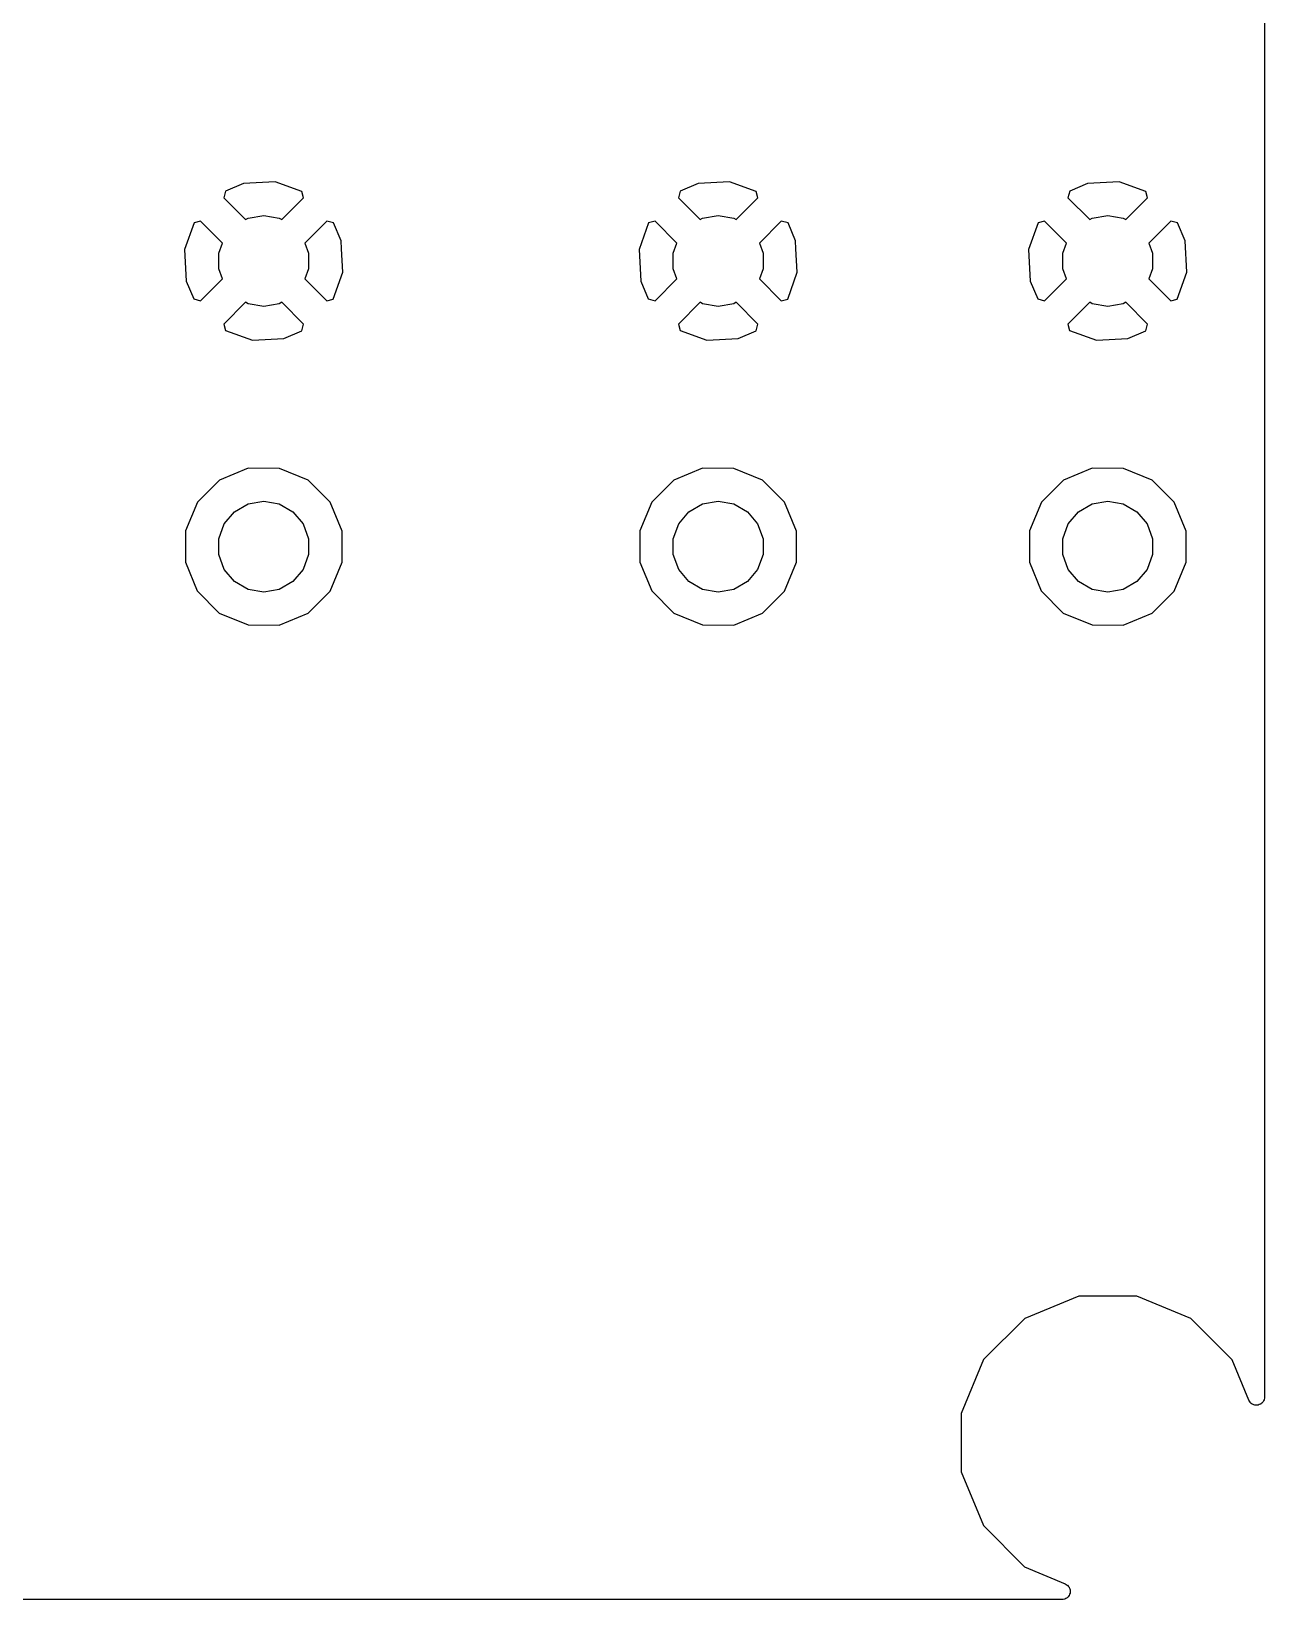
# Model space of a CAD drawing. Extents: x 150.6 to 199.4, y -149.4 to -50.6.
# Drawn here: x 180.42 to 199.42, y -149.42 to -125.26 of the extents above; entities that cross this region are included whole.
import ezdxf

# ---------------------------------------------------------------- set-up
doc = ezdxf.new("R2010")
doc.units = 0
doc.header["$MEASUREMENT"] = 0
doc.layers.add('BLACK', color=7, linetype='CONTINUOUS')

msp = doc.modelspace()

# ---------------------------------------------------------------- linework, layer by layer
at = {"layer": 'Black'}
for p, q in [((199.417, -53.7043), (199.417, -146.297)), ((183.414, -127.723), (183.387, -127.828)), ((183.691, -127.608), (183.414, -127.723)), ((184.174, -127.582), (183.691, -127.608)), ((184.587, -127.728), (184.174, -127.582)), ((184.613, -127.828), (184.587, -127.728)), ((190.414, -127.723), (190.387, -127.828)), ((190.691, -127.608), (190.414, -127.723)), ((191.174, -127.582), (190.691, -127.608)), ((191.587, -127.728), (191.174, -127.582)), ((191.613, -127.828), (191.587, -127.728)), ((196.414, -127.723), (196.387, -127.828)), ((196.691, -127.608), (196.414, -127.723)), ((197.174, -127.582), (196.691, -127.608)), ((197.587, -127.728), (197.174, -127.582)), ((197.613, -127.828), (197.587, -127.728)), ((183.387, -127.828), (183.722, -128.163)), ((184.278, -128.163), (184.613, -127.828)), ((190.387, -127.828), (190.722, -128.163)), ((191.278, -128.163), (191.613, -127.828)), ((196.387, -127.828), (196.722, -128.163)), ((197.278, -128.163), (197.613, -127.828)), ((182.928, -128.213), (182.782, -128.626)), ((183.028, -128.187), (182.928, -128.213)), ((183.365, -128.525), (183.028, -128.187)), ((183.722, -128.163), (183.76, -128.141)), ((183.76, -128.141), (184, -128.099)), ((184, -128.099), (184.24, -128.141)), ((184.24, -128.141), (184.278, -128.163)), ((184.972, -128.187), (184.635, -128.525)), ((185.077, -128.214), (184.972, -128.187)), ((185.192, -128.491), (185.077, -128.214)), ((189.928, -128.213), (189.782, -128.626)), ((190.028, -128.187), (189.928, -128.213)), ((190.365, -128.525), (190.028, -128.187)), ((190.722, -128.163), (190.76, -128.141)), ((190.76, -128.141), (191, -128.099)), ((191, -128.099), (191.24, -128.141)), ((191.24, -128.141), (191.278, -128.163)), ((191.972, -128.187), (191.635, -128.525)), ((192.077, -128.214), (191.972, -128.187)), ((192.192, -128.491), (192.077, -128.214)), ((195.928, -128.213), (195.782, -128.626)), ((196.028, -128.187), (195.928, -128.213)), ((196.365, -128.525), (196.028, -128.187)), ((196.722, -128.163), (196.76, -128.141)), ((196.76, -128.141), (197, -128.099)), ((197, -128.099), (197.24, -128.141)), ((197.24, -128.141), (197.278, -128.163)), ((197.972, -128.187), (197.635, -128.525)), ((198.077, -128.214), (197.972, -128.187)), ((198.192, -128.491), (198.077, -128.214)), ((185.198, -128.614), (185.192, -128.491)), ((192.198, -128.614), (192.192, -128.491)), ((198.218, -128.974), (198.192, -128.491)), ((182.782, -128.626), (182.808, -129.109)), ((183.309, -128.678), (183.365, -128.525)), ((183.309, -128.922), (183.309, -128.678)), ((184.635, -128.525), (184.691, -128.678)), ((184.691, -128.678), (184.691, -128.922)), ((185.218, -128.974), (185.198, -128.614)), ((189.782, -128.626), (189.808, -129.109)), ((190.309, -128.678), (190.365, -128.525)), ((190.309, -128.922), (190.309, -128.678)), ((191.635, -128.525), (191.691, -128.678)), ((191.691, -128.678), (191.691, -128.922)), ((192.218, -128.974), (192.198, -128.614)), ((195.782, -128.626), (195.808, -129.109)), ((196.309, -128.678), (196.365, -128.525)), ((196.309, -128.922), (196.309, -128.678)), ((197.635, -128.525), (197.691, -128.678)), ((197.691, -128.678), (197.691, -128.922)), ((183.365, -129.075), (183.309, -128.922)), ((184.691, -128.922), (184.635, -129.075)), ((185.072, -129.387), (185.218, -128.974)), ((190.365, -129.075), (190.309, -128.922)), ((191.691, -128.922), (191.635, -129.075)), ((192.072, -129.387), (192.218, -128.974)), ((196.365, -129.075), (196.309, -128.922)), ((197.691, -128.922), (197.635, -129.075)), ((198.072, -129.387), (198.218, -128.974)), ((182.808, -129.109), (182.923, -129.386)), ((183.028, -129.413), (183.365, -129.075)), ((184.635, -129.075), (184.972, -129.413)), ((189.808, -129.109), (189.923, -129.386)), ((190.028, -129.413), (190.365, -129.075)), ((191.635, -129.075), (191.972, -129.413)), ((195.808, -129.109), (195.923, -129.386)), ((196.028, -129.413), (196.365, -129.075)), ((197.635, -129.075), (197.972, -129.413)), ((182.923, -129.386), (183.028, -129.413)), ((183.722, -129.437), (183.387, -129.772)), ((183.76, -129.459), (183.722, -129.437)), ((184, -129.501), (183.76, -129.459)), ((184.24, -129.459), (184, -129.501)), ((184.278, -129.437), (184.24, -129.459)), ((184.613, -129.772), (184.278, -129.437)), ((184.972, -129.413), (185.072, -129.387)), ((189.923, -129.386), (190.028, -129.413)), ((190.722, -129.437), (190.387, -129.772)), ((190.76, -129.459), (190.722, -129.437)), ((191, -129.501), (190.76, -129.459)), ((191.24, -129.459), (191, -129.501)), ((191.278, -129.437), (191.24, -129.459)), ((191.613, -129.772), (191.278, -129.437)), ((191.972, -129.413), (192.072, -129.387)), ((195.923, -129.386), (196.028, -129.413)), ((196.722, -129.437), (196.387, -129.772)), ((196.76, -129.459), (196.722, -129.437)), ((197, -129.501), (196.76, -129.459)), ((197.24, -129.459), (197, -129.501)), ((197.278, -129.437), (197.24, -129.459)), ((197.613, -129.772), (197.278, -129.437)), ((197.972, -129.413), (198.072, -129.387)), ((183.387, -129.772), (183.413, -129.872)), ((183.413, -129.872), (183.826, -130.018)), ((184.309, -129.992), (184.586, -129.877)), ((184.586, -129.877), (184.613, -129.772)), ((190.387, -129.772), (190.413, -129.872)), ((190.413, -129.872), (190.826, -130.018)), ((191.309, -129.992), (191.586, -129.877)), ((191.586, -129.877), (191.613, -129.772)), ((196.387, -129.772), (196.413, -129.872)), ((196.413, -129.872), (196.826, -130.018)), ((197.309, -129.992), (197.586, -129.877)), ((197.586, -129.877), (197.613, -129.772)), ((183.826, -130.018), (184.309, -129.992)), ((190.826, -130.018), (191.309, -129.992)), ((196.826, -130.018), (197.309, -129.992)), ((183.761, -131.993), (183.317, -132.177)), ((184.241, -131.994), (183.761, -131.993)), ((184.684, -132.178), (184.241, -131.994)), ((190.761, -131.993), (190.317, -132.177)), ((191.241, -131.994), (190.761, -131.993)), ((191.684, -132.178), (191.241, -131.994)), ((196.761, -131.993), (196.317, -132.177)), ((197.241, -131.994), (196.761, -131.993)), ((197.684, -132.178), (197.241, -131.994)), ((183.317, -132.177), (182.978, -132.516)), ((185.023, -132.517), (184.684, -132.178)), ((190.317, -132.177), (189.978, -132.516)), ((192.023, -132.517), (191.684, -132.178)), ((196.317, -132.177), (195.978, -132.516)), ((198.023, -132.517), (197.684, -132.178)), ((182.978, -132.516), (182.794, -132.959)), ((183.549, -132.663), (183.76, -132.541)), ((183.76, -132.541), (184, -132.499)), ((184, -132.499), (184.24, -132.541)), ((184.24, -132.541), (184.451, -132.663)), ((185.207, -132.961), (185.023, -132.517)), ((189.978, -132.516), (189.794, -132.959)), ((190.549, -132.663), (190.76, -132.541)), ((190.76, -132.541), (191, -132.499)), ((191, -132.499), (191.24, -132.541)), ((191.24, -132.541), (191.451, -132.663)), ((192.207, -132.961), (192.023, -132.517)), ((195.978, -132.516), (195.794, -132.959)), ((196.549, -132.663), (196.76, -132.541)), ((196.76, -132.541), (197, -132.499)), ((197, -132.499), (197.24, -132.541)), ((197.24, -132.541), (197.451, -132.663)), ((198.207, -132.961), (198.023, -132.517)), ((183.393, -132.849), (183.549, -132.663)), ((184.451, -132.663), (184.607, -132.849)), ((190.393, -132.849), (190.549, -132.663)), ((191.451, -132.663), (191.607, -132.849)), ((196.393, -132.849), (196.549, -132.663)), ((197.451, -132.663), (197.607, -132.849)), ((182.794, -132.959), (182.793, -133.439)), ((183.309, -133.078), (183.393, -132.849)), ((183.309, -133.322), (183.309, -133.078)), ((184.607, -132.849), (184.691, -133.078)), ((184.691, -133.078), (184.691, -133.322)), ((185.206, -133.441), (185.207, -132.961)), ((189.794, -132.959), (189.793, -133.439)), ((190.309, -133.078), (190.393, -132.849)), ((190.309, -133.322), (190.309, -133.078)), ((191.607, -132.849), (191.691, -133.078)), ((191.691, -133.078), (191.691, -133.322)), ((192.206, -133.441), (192.207, -132.961)), ((195.794, -132.959), (195.793, -133.439)), ((196.309, -133.078), (196.393, -132.849)), ((196.309, -133.322), (196.309, -133.078)), ((197.607, -132.849), (197.691, -133.078)), ((197.691, -133.078), (197.691, -133.322)), ((198.206, -133.441), (198.207, -132.961)), ((183.393, -133.551), (183.309, -133.322)), ((184.691, -133.322), (184.607, -133.551)), ((190.393, -133.551), (190.309, -133.322)), ((191.691, -133.322), (191.607, -133.551)), ((196.393, -133.551), (196.309, -133.322)), ((197.691, -133.322), (197.607, -133.551)), ((182.793, -133.439), (182.977, -133.883)), ((183.549, -133.737), (183.393, -133.551)), ((184.607, -133.551), (184.451, -133.737)), ((185.022, -133.884), (185.206, -133.441)), ((189.793, -133.439), (189.977, -133.883)), ((190.549, -133.737), (190.393, -133.551)), ((191.607, -133.551), (191.451, -133.737)), ((192.022, -133.884), (192.206, -133.441)), ((195.793, -133.439), (195.977, -133.883)), ((196.549, -133.737), (196.393, -133.551)), ((197.607, -133.551), (197.451, -133.737)), ((198.022, -133.884), (198.206, -133.441)), ((183.76, -133.859), (183.549, -133.737)), ((184.451, -133.737), (184.24, -133.859)), ((190.76, -133.859), (190.549, -133.737)), ((191.451, -133.737), (191.24, -133.859)), ((196.76, -133.859), (196.549, -133.737)), ((197.451, -133.737), (197.24, -133.859)), ((182.977, -133.883), (183.316, -134.222)), ((184, -133.901), (183.76, -133.859)), ((184.24, -133.859), (184, -133.901)), ((184.683, -134.223), (185.022, -133.884)), ((189.977, -133.883), (190.316, -134.222)), ((191, -133.901), (190.76, -133.859)), ((191.24, -133.859), (191, -133.901)), ((191.683, -134.223), (192.022, -133.884)), ((195.977, -133.883), (196.316, -134.222)), ((197, -133.901), (196.76, -133.859)), ((197.24, -133.859), (197, -133.901)), ((197.683, -134.223), (198.022, -133.884)), ((183.316, -134.222), (183.759, -134.406)), ((184.239, -134.407), (184.683, -134.223)), ((190.316, -134.222), (190.759, -134.406)), ((191.239, -134.407), (191.683, -134.223)), ((196.316, -134.222), (196.759, -134.406)), ((197.239, -134.407), (197.683, -134.223)), ((183.759, -134.406), (184.239, -134.407)), ((190.759, -134.406), (191.239, -134.407)), ((196.759, -134.406), (197.239, -134.407)), ((196.553, -144.742), (195.723, -145.085)), ((197.451, -144.742), (196.553, -144.742)), ((198.281, -145.087), (197.451, -144.742)), ((195.723, -145.085), (195.087, -145.719)), ((198.915, -145.723), (198.281, -145.087)), ((195.087, -145.719), (194.742, -146.549)), ((199.173, -146.345), (198.915, -145.723)), ((199.183, -146.362), (199.173, -146.345)), ((199.193, -146.378), (199.183, -146.362)), ((199.4, -146.357), (199.391, -146.374)), ((199.409, -146.34), (199.4, -146.357)), ((199.41, -146.337), (199.409, -146.34)), ((199.411, -146.335), (199.41, -146.337)), ((199.414, -146.316), (199.411, -146.335)), ((199.417, -146.297), (199.414, -146.316)), ((194.742, -146.549), (194.742, -147.447)), ((199.195, -146.38), (199.193, -146.378)), ((199.196, -146.382), (199.195, -146.38)), ((199.212, -146.394), (199.196, -146.382)), ((199.226, -146.407), (199.212, -146.394)), ((199.229, -146.408), (199.226, -146.407)), ((199.231, -146.409), (199.229, -146.408)), ((199.25, -146.415), (199.231, -146.409)), ((199.268, -146.422), (199.25, -146.415)), ((199.271, -146.422), (199.268, -146.422)), ((199.273, -146.423), (199.271, -146.422)), ((199.293, -146.422), (199.273, -146.423)), ((199.312, -146.422), (199.293, -146.422)), ((199.315, -146.421), (199.312, -146.422)), ((199.317, -146.421), (199.315, -146.421)), ((199.335, -146.413), (199.317, -146.421)), ((199.353, -146.407), (199.335, -146.413)), ((199.356, -146.405), (199.353, -146.407)), ((199.358, -146.404), (199.356, -146.405)), ((199.372, -146.391), (199.358, -146.404)), ((199.387, -146.378), (199.372, -146.391)), ((199.389, -146.376), (199.387, -146.378)), ((199.391, -146.374), (199.389, -146.376)), ((194.742, -147.447), (195.085, -148.277)), ((195.085, -148.277), (195.719, -148.913)), ((195.719, -148.913), (196.344, -149.173)), ((196.344, -149.173), (196.361, -149.183)), ((196.361, -149.183), (196.377, -149.193)), ((196.377, -149.193), (196.379, -149.195)), ((196.379, -149.195), (196.382, -149.196)), ((196.382, -149.196), (196.393, -149.212)), ((196.393, -149.212), (196.406, -149.226)), ((196.406, -149.226), (196.407, -149.229)), ((196.407, -149.229), (196.408, -149.231)), ((196.408, -149.231), (196.414, -149.25)), ((196.414, -149.25), (196.421, -149.268)), ((196.296, -149.417), (153.703, -149.417)), ((196.315, -149.414), (196.296, -149.417)), ((196.334, -149.411), (196.315, -149.414)), ((196.336, -149.41), (196.334, -149.411)), ((196.339, -149.409), (196.336, -149.41)), ((196.356, -149.4), (196.339, -149.409)), ((196.373, -149.391), (196.356, -149.4)), ((196.375, -149.389), (196.373, -149.391)), ((196.377, -149.387), (196.375, -149.389)), ((196.39, -149.373), (196.377, -149.387)), ((196.403, -149.358), (196.39, -149.373)), ((196.404, -149.356), (196.403, -149.358)), ((196.406, -149.353), (196.404, -149.356)), ((196.412, -149.335), (196.406, -149.353)), ((196.42, -149.318), (196.412, -149.335)), ((196.421, -149.312), (196.42, -149.315)), ((196.42, -149.315), (196.42, -149.318)), ((196.421, -149.268), (196.421, -149.271)), ((196.421, -149.271), (196.422, -149.274)), ((196.422, -149.274), (196.421, -149.293)), ((196.421, -149.293), (196.421, -149.312))]:
    msp.add_line(p, q, dxfattribs=at)

doc.saveas('drawing.dxf')
